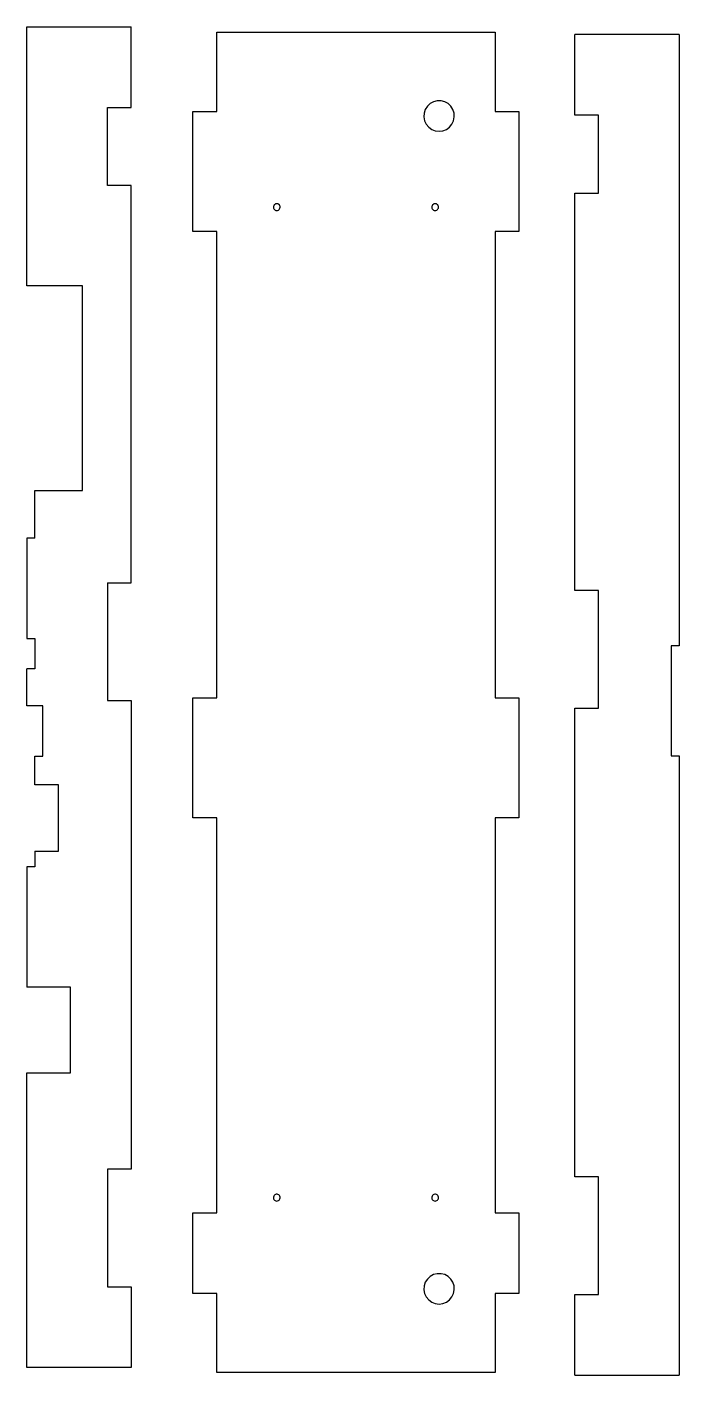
# Model space of a CAD drawing. Extents: x 13 to 543, y 34 to 294.
# Drawn here: x 13.1 to 95.4, y 120.5 to 290.6 of the extents above; entities that cross this region are included whole.
import ezdxf

# ---------------------------------------------------------------- set-up
doc = ezdxf.new("R2010")
doc.units = 0
for name, color, linetype in [('CB_RL866___Back001_contour', 7, 'CONTINUOUS'), ('CB_RL866___Front001_contour', 7, 'CONTINUOUS'), ('CB_RL866___Top001_contour', 7, 'CONTINUOUS')]:
    doc.layers.add(name, color=color, linetype=linetype)

msp = doc.modelspace()

# ---------------------------------------------------------------- linework, layer by layer
at = {"layer": 'CB_RL866___Back001_contour', "color": 7}
for points in [[(13.086168, 290.628968), (26.236172, 290.628968)], [(13.086168, 257.97896), (13.086168, 290.628968)], [(23.236167, 220.478955), (26.236172, 220.478955), (26.236172, 270.62898), (23.236167, 270.62898), (23.236167, 280.478969), (26.236172, 280.478969), (26.236172, 290.628968)], [(20.08617, 257.97896), (13.086168, 257.97896)], [(20.08617, 232.128956), (20.08617, 257.97896)], [(14.086161, 232.128956), (20.08617, 232.128956)], [(14.086161, 226.128973), (14.086161, 232.128956)], [(14.086161, 226.128973), (13.086168, 226.128973), (13.086168, 213.47898), (14.086161, 213.47898), (14.086161, 209.628975), (13.086168, 209.628975)], [(23.236167, 220.478955), (23.236167, 205.628977)], [(13.086168, 204.978976), (13.086168, 209.628975)], [(15.086154, 204.978976), (13.086168, 204.978976)], [(15.086154, 198.628976), (15.086154, 204.978976)], [(23.236167, 205.628977), (26.236172, 205.628977)], [(26.236172, 205.628977), (26.236172, 146.478966)], [(14.086161, 198.628976), (15.086154, 198.628976)], [(14.086161, 194.978969), (14.086161, 198.628976)], [(17.086166, 194.978969), (14.086161, 194.978969)], [(17.086166, 186.628957), (17.086166, 194.978969)], [(14.086161, 186.628957), (14.086161, 184.628972), (13.086168, 184.628972), (13.086168, 169.478957)], [(14.086161, 186.628957), (17.086166, 186.628957)], [(18.586168, 169.478957), (13.086168, 169.478957)], [(18.586168, 158.628976), (18.586168, 169.478957)], [(13.086168, 158.628976), (18.586168, 158.628976)], [(13.086168, 121.478963), (13.086168, 158.628976)], [(23.236167, 146.478966), (23.236167, 131.628961)], [(26.236172, 146.478966), (23.236167, 146.478966)], [(23.236167, 131.628961), (26.236172, 131.628961)], [(26.236172, 131.628961), (26.236172, 121.478963)], [(26.236172, 121.478963), (13.086168, 121.478963)]]:
    msp.add_lwpolyline(points, dxfattribs=at)
at = {"layer": 'CB_RL866___Front001_contour', "color": 7}
for points in [[(82.272354, 120.514107), (82.272354, 130.664105), (85.272359, 130.664105), (85.272359, 145.514083), (82.272354, 145.514083), (82.272354, 204.664095), (85.272359, 204.664095), (85.272359, 219.514099), (82.272354, 219.514099), (82.272354, 269.664097), (85.272359, 269.664097), (85.272359, 279.514087), (82.272354, 279.514087), (82.272354, 289.664085)], [(95.422358, 289.664085), (82.272354, 289.664085)], [(95.422358, 289.664085), (95.422358, 212.514097), (94.422365, 212.514097), (94.422365, 198.664086), (95.422358, 198.664086), (95.422358, 120.514107)], [(82.272354, 120.514107), (95.422358, 120.514107)]]:
    msp.add_lwpolyline(points, dxfattribs=at)
at = {"layer": 'CB_RL866___Top001_contour', "color": 7}
for points in [[(37.05194, 289.971981), (72.201942, 289.971981)], [(37.05194, 279.971974), (37.05194, 289.971981)], [(72.201942, 289.971981), (72.201942, 279.971974)], [(63.994938, 280.953975), (63.642936, 280.623961)], [(64.417953, 281.185962), (63.994938, 280.953975)], [(64.884943, 281.305977), (64.417953, 281.185962)], [(65.36794, 281.305977), (64.884943, 281.305977)], [(65.834929, 281.185962), (65.36794, 281.305977)], [(66.257945, 280.953975), (65.834929, 281.185962)], [(66.609947, 280.623961), (66.257945, 280.953975)], [(34.051936, 279.971974), (37.05194, 279.971974)], [(34.051936, 264.821958), (34.051936, 279.971974)], [(63.235954, 279.756974), (63.204945, 279.275962)], [(63.204945, 279.275962), (63.295935, 278.80196)], [(63.384941, 280.215973), (63.235954, 279.756974)], [(63.642936, 280.623961), (63.384941, 280.215973)], [(66.867942, 280.215973), (66.609947, 280.623961)], [(67.017934, 279.756974), (66.867942, 280.215973)], [(66.956948, 278.80196), (67.047938, 279.275962)], [(67.047938, 279.275962), (67.017934, 279.756974)], [(72.201942, 279.971974), (75.201947, 279.971974)], [(75.201947, 279.971974), (75.201947, 264.821958)], [(63.295935, 278.80196), (63.500934, 278.364975)], [(63.500934, 278.364975), (63.808935, 277.99297)], [(63.808935, 277.99297), (64.198931, 277.709972)], [(64.198931, 277.709972), (64.647929, 277.53196)], [(64.647929, 277.53196), (65.126931, 277.471979)], [(65.126931, 277.471979), (65.604954, 277.53196)], [(65.604954, 277.53196), (66.053951, 277.709972)], [(66.053951, 277.709972), (66.443947, 277.99297)], [(66.443947, 277.99297), (66.751949, 278.364975)], [(66.751949, 278.364975), (66.956948, 278.80196)], [(44.208946, 267.975976), (44.202861, 267.869958)], [(44.20294, 267.869958), (44.22199, 267.764971)], [(44.24194, 268.076968), (44.208946, 267.975976)], [(44.221937, 267.764971), (44.267948, 267.66898)], [(44.298931, 268.166979), (44.24194, 268.076968)], [(44.267948, 267.66898), (44.335946, 267.586959)], [(44.37693, 268.239977), (44.298931, 268.166979)], [(44.335946, 267.586959), (44.421936, 267.523962)], [(44.469931, 268.291968), (44.37693, 268.239977)], [(44.421936, 267.523962), (44.520943, 267.484962)], [(44.572933, 268.317977), (44.469931, 268.292047)], [(44.520943, 267.484962), (44.626935, 267.471998)], [(44.679931, 268.317977), (44.572933, 268.317977)], [(44.626935, 267.471971), (44.731948, 267.484936)], [(44.782933, 268.291968), (44.679931, 268.317897)], [(44.731948, 267.484962), (44.830955, 267.523962)], [(44.875934, 268.239977), (44.782933, 268.291968)], [(44.830955, 267.523962), (44.91795, 267.586959)], [(44.953933, 268.166979), (44.875934, 268.239977)], [(44.91795, 267.586959), (44.985948, 267.66898)], [(45.010951, 268.076968), (44.953933, 268.166979)], [(44.985948, 267.66898), (45.030954, 267.764971)], [(45.043945, 267.975976), (45.010951, 268.076968)], [(45.030954, 267.764971), (45.051062, 267.869958)], [(45.05093, 267.869958), (45.04405, 267.975976)], [(64.208933, 267.975976), (64.202847, 267.869958)], [(64.202953, 267.869958), (64.222003, 267.764971)], [(64.241953, 268.076968), (64.208933, 267.975976)], [(64.22195, 267.764971), (64.267935, 267.66898)], [(64.298944, 268.166979), (64.241953, 268.076968)], [(64.267935, 267.66898), (64.335933, 267.586959)], [(64.376943, 268.239977), (64.298944, 268.166979)], [(64.335933, 267.586959), (64.421949, 267.523962)], [(64.469944, 268.291968), (64.376943, 268.239977)], [(64.421949, 267.523962), (64.520929, 267.484962)], [(64.572946, 268.317977), (64.469944, 268.292047)], [(64.520929, 267.484962), (64.626948, 267.471998)], [(64.679944, 268.317977), (64.572946, 268.317977)], [(64.626948, 267.471971), (64.731934, 267.484936)], [(64.782946, 268.291968), (64.679944, 268.317897)], [(64.731934, 267.484962), (64.830941, 267.523962)], [(64.875947, 268.239977), (64.782946, 268.291968)], [(64.830941, 267.523962), (64.917936, 267.586959)], [(64.953946, 268.166979), (64.875947, 268.239977)], [(64.917936, 267.586959), (64.985934, 267.66898)], [(65.010938, 268.076968), (64.953946, 268.166979)], [(64.985934, 267.66898), (65.03094, 267.764971)], [(65.043931, 267.975976), (65.010938, 268.076968)], [(65.03094, 267.764971), (65.051048, 267.869958)], [(65.050943, 267.869958), (65.044063, 267.975976)], [(37.05194, 264.821958), (34.051936, 264.821958)], [(37.05194, 205.971957), (37.05194, 264.821958)], [(72.201942, 264.821958), (72.201942, 205.971957)], [(75.201947, 264.821958), (72.201942, 264.821958)], [(34.051936, 205.971957), (37.05194, 205.971957)], [(34.051936, 190.821968), (34.051936, 205.971957)], [(72.201942, 205.971957), (75.201947, 205.971957)], [(75.201947, 205.971957), (75.201947, 190.821968)], [(37.05194, 190.821968), (34.051936, 190.821968)], [(37.05194, 140.971955), (37.05194, 190.821968)], [(72.201942, 190.821968), (72.201942, 140.971955)], [(75.201947, 190.821968), (72.201942, 190.821968)], [(44.208946, 142.975962), (44.202861, 142.86997)], [(44.24194, 143.07698), (44.208946, 142.975962)], [(44.298931, 143.166964), (44.24194, 143.07698)], [(44.37693, 143.239963), (44.298931, 143.166964)], [(44.469931, 143.291953), (44.37693, 143.239963)], [(44.572933, 143.317962), (44.469931, 143.292033)], [(44.679931, 143.317962), (44.572933, 143.317962)], [(44.782933, 143.291953), (44.679931, 143.317883)], [(44.875934, 143.239963), (44.782933, 143.291953)], [(44.953933, 143.166964), (44.875934, 143.239963)], [(45.010951, 143.07698), (44.953933, 143.166964)], [(45.043945, 142.975962), (45.010951, 143.07698)], [(45.05093, 142.86997), (45.04405, 142.975962)], [(64.208933, 142.975962), (64.202847, 142.86997)], [(64.241953, 143.07698), (64.208933, 142.975962)], [(64.298944, 143.166964), (64.241953, 143.07698)], [(64.376943, 143.239963), (64.298944, 143.166964)], [(64.469944, 143.291953), (64.376943, 143.239963)], [(64.572946, 143.317962), (64.469944, 143.292033)], [(64.679944, 143.317962), (64.572946, 143.317962)], [(64.782946, 143.291953), (64.679944, 143.317883)], [(64.875947, 143.239963), (64.782946, 143.291953)], [(64.953946, 143.166964), (64.875947, 143.239963)], [(65.010938, 143.07698), (64.953946, 143.166964)], [(65.043931, 142.975962), (65.010938, 143.07698)], [(65.050943, 142.86997), (65.044063, 142.975962)], [(44.20294, 142.86997), (44.22199, 142.764956)], [(44.221937, 142.764956), (44.267948, 142.668966)], [(44.267948, 142.668966), (44.335946, 142.586971)], [(44.335946, 142.586971), (44.421936, 142.523974)], [(44.421936, 142.523974), (44.520943, 142.484974)], [(44.520943, 142.484974), (44.626935, 142.47201)], [(44.626935, 142.471957), (44.731948, 142.484921)], [(44.731948, 142.484974), (44.830955, 142.523974)], [(44.830955, 142.523974), (44.91795, 142.586971)], [(44.91795, 142.586971), (44.985948, 142.668966)], [(44.985948, 142.668966), (45.030954, 142.764956)], [(45.030954, 142.764956), (45.051062, 142.86997)], [(64.202953, 142.86997), (64.222003, 142.764956)], [(64.22195, 142.764956), (64.267935, 142.668966)], [(64.267935, 142.668966), (64.335933, 142.586971)], [(64.335933, 142.586971), (64.421949, 142.523974)], [(64.421949, 142.523974), (64.520929, 142.484974)], [(64.520929, 142.484974), (64.626948, 142.47201)], [(64.626948, 142.471957), (64.731934, 142.484921)], [(64.731934, 142.484974), (64.830941, 142.523974)], [(64.830941, 142.523974), (64.917936, 142.586971)], [(64.917936, 142.586971), (64.985934, 142.668966)], [(64.985934, 142.668966), (65.03094, 142.764956)], [(65.03094, 142.764956), (65.051048, 142.86997)], [(34.051936, 140.971955), (37.05194, 140.971955)], [(34.051936, 130.821956), (34.051936, 140.971955)], [(72.201942, 140.971955), (75.201947, 140.971955)], [(75.201947, 140.971955), (75.201947, 130.821956)], [(63.994938, 132.953968), (63.642936, 132.62398)], [(64.417953, 133.185955), (63.994938, 132.953968)], [(64.884943, 133.30597), (64.417953, 133.185955)], [(65.36794, 133.30597), (64.884943, 133.30597)], [(65.834929, 133.185955), (65.36794, 133.30597)], [(66.257945, 132.953968), (65.834929, 133.185955)], [(66.609947, 132.62398), (66.257945, 132.953968)], [(63.235954, 131.756967), (63.204945, 131.275954)], [(63.204945, 131.275954), (63.295935, 130.80198)], [(63.384941, 132.215966), (63.235954, 131.756967)], [(63.642936, 132.62398), (63.384941, 132.215966)], [(66.867942, 132.215966), (66.609947, 132.62398)], [(67.017934, 131.756967), (66.867942, 132.215966)], [(66.956948, 130.80198), (67.047938, 131.275954)], [(67.047938, 131.275954), (67.017934, 131.756967)], [(37.05194, 130.821956), (34.051936, 130.821956)], [(37.05194, 120.821976), (37.05194, 130.821956)], [(63.295935, 130.80198), (63.500934, 130.364967)], [(63.500934, 130.364967), (63.808935, 129.992963)], [(63.808935, 129.992963), (64.198931, 129.709965)], [(64.198931, 129.709965), (64.647929, 129.53198)], [(64.647929, 129.53198), (65.126931, 129.471972)], [(65.126931, 129.471972), (65.604954, 129.53198)], [(65.604954, 129.53198), (66.053951, 129.709965)], [(66.053951, 129.709965), (66.443947, 129.992963)], [(66.443947, 129.992963), (66.751949, 130.364967)], [(66.751949, 130.364967), (66.956948, 130.80198)], [(72.201942, 130.821956), (72.201942, 120.821976)], [(75.201947, 130.821956), (72.201942, 130.821956)], [(72.201942, 120.821976), (37.05194, 120.821976)]]:
    msp.add_lwpolyline(points, dxfattribs=at)

doc.saveas('drawing.dxf')
